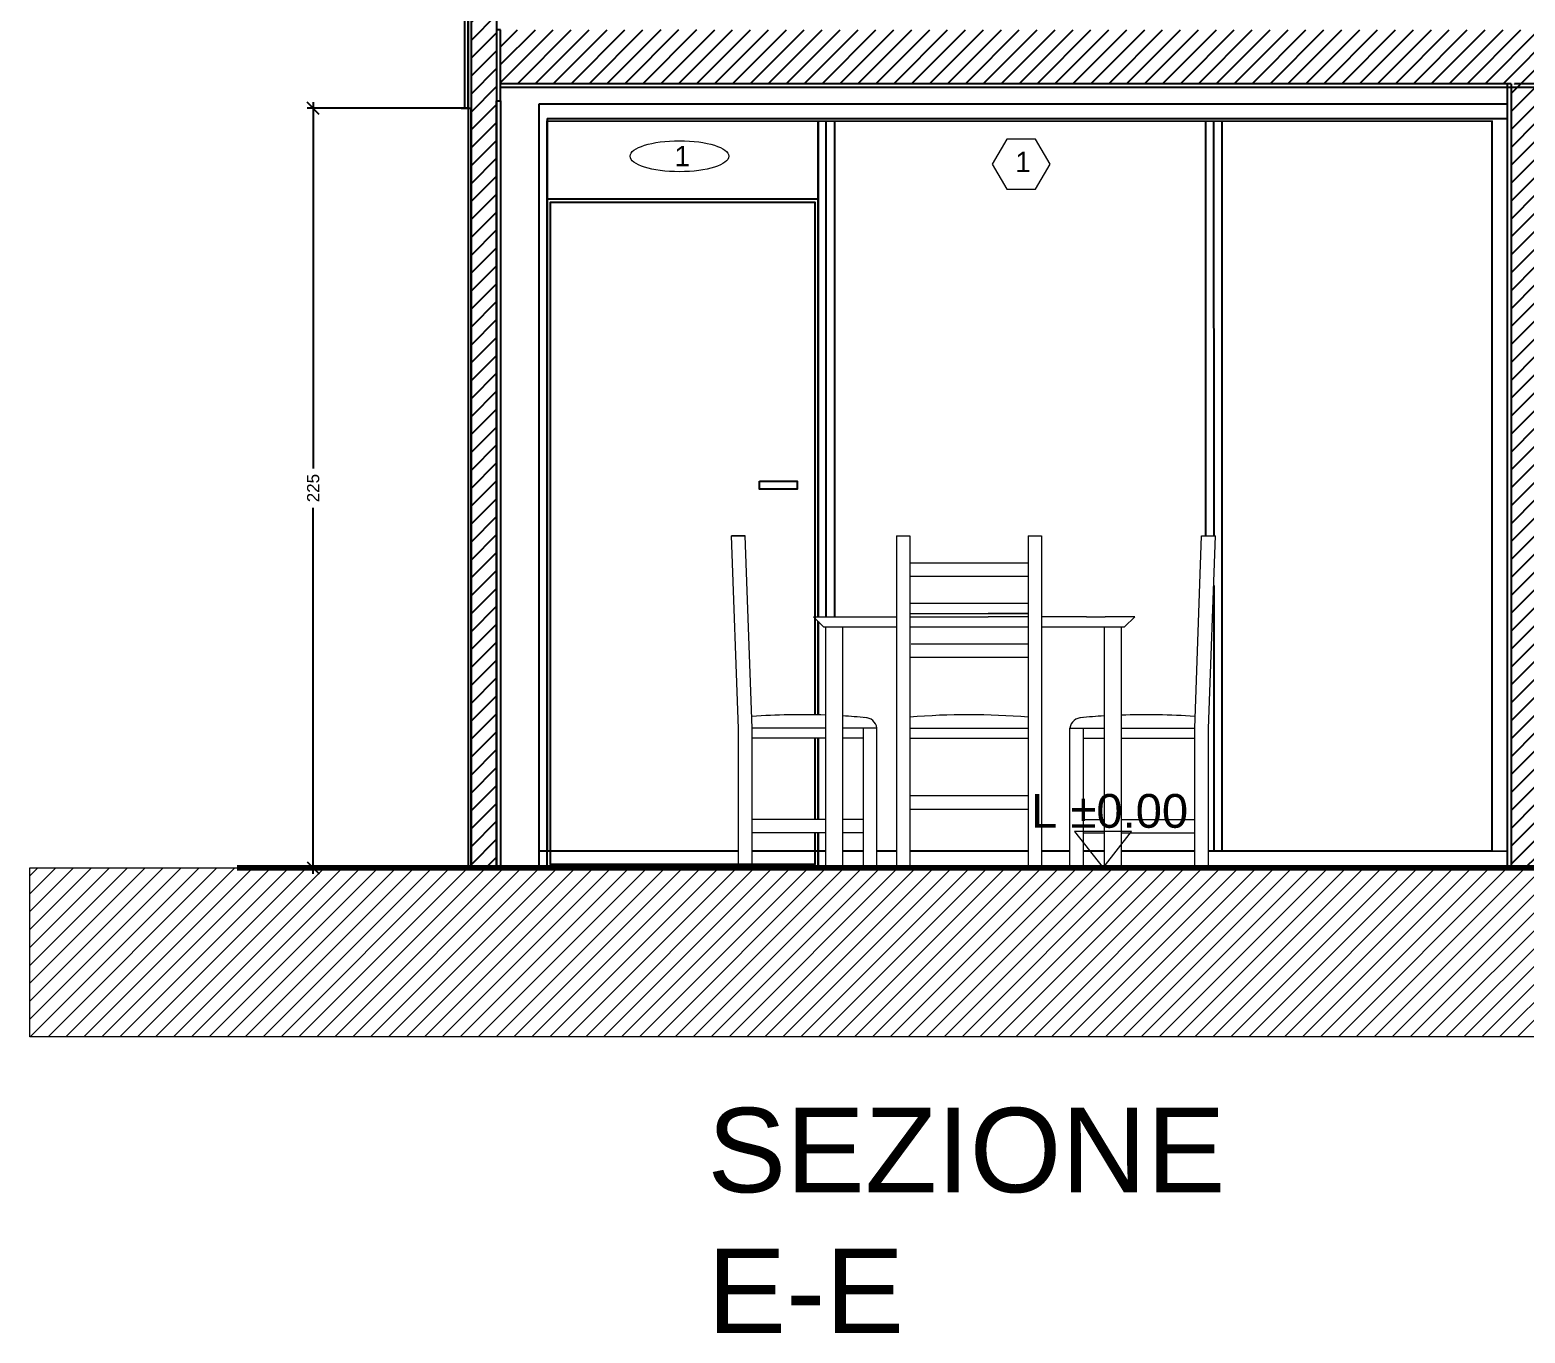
# Model space of a CAD drawing. Header units: centimetres. Extents: x -1332 to 7887, y -608 to 4152.
# Drawn here: x 3792.7 to 4235.2, y 3349.8 to 3735.4 of the extents above; entities that cross this region are included whole.
import ezdxf

# ---------------------------------------------------------------- set-up
doc = ezdxf.new("R2010")
doc.units = ezdxf.units.CM
doc.header["$MEASUREMENT"] = 0
doc.layers.get('DEFPOINTS').update_dxf_attribs({"color": 210})
doc.layers.add('ARREDI', color=252, linetype='Continuous', lineweight=18)
doc.layers.add('NUMERAZIONE', color=30, linetype='Continuous', lineweight=5)
for name, color, linetype in [('INFISSI', 130, 'Continuous'), ('quote nuove', 253, 'Continuous'), ('STRUTTURA', 7, 'Continuous')]:
    doc.layers.add(name, color=color, linetype=linetype)
doc.styles.add('ARIAL', font='Arial.ttf')
doc.styles.get("Standard").update_dxf_attribs({"font": 'Arial.ttf'})
doc.dimstyles.new('TICK_36', dxfattribs={"dimtxt": 3.6, "dimasz": 3.6, "dimexe": 1.8, "dimexo": 1.2, "dimgap": 1.8, "dimtad": 0, "dimdec": 0, "dimzin": 0, "dimdsep": 46, "dimtxsty": 'ARIAL', "dimblk": 'OBLIQUE', "dimcen": 1.8, "dimdle": 1.8, "dimclrd": 256, "dimclrt": 256, "dimadec": 0, "dimazin": 0, "dimtfac": 1, "dimtdec": 0, "dimtmove": 1, "dimatfit": 3, "dimldrblk": 'OPEN90', "dimfxl": 1, "dimtfill": 1, "dimtolj": 1, "dimtzin": 0, "dimarcsym": 0})

# ---------------------------------------------------------------- blocks, each defined once
blk = doc.blocks.new('_Oblique')
at = {"color": 0, "linetype": 'ByBlock', "lineweight": -2}
blk.add_line((-0.5, -0.5), (0.5, 0.5), dxfattribs=at)
blk = doc.blocks.new('*D438')
at = {"layer": 'DEFPOINTS', "color": 0, "linetype": 'ByBlock', "transparency": 16777216}
for p in [(3923.3, 3712.24), (3876.53, 3487.44), (3943.31, 3487.44)]:
    blk.add_point(p, dxfattribs=at)
at = {"layer": 'quote nuove', "linetype": 'ByBlock', "lineweight": -2, "transparency": 16777216}
for p, q in [((3876.53, 3714.04), (3876.53, 3605.66)), ((3876.53, 3485.64), (3876.53, 3594.02))]:
    blk.add_line(p, q, dxfattribs=at)
at = {"layer": 'quote nuove', "color": 0, "linetype": 'ByBlock', "lineweight": -2, "transparency": 16777216}
for p, q in [((3922.1, 3712.24), (3874.73, 3712.24)), ((3942.11, 3487.44), (3874.73, 3487.44))]:
    blk.add_line(p, q, dxfattribs=at)
at = {"layer": 'quote nuove', "linetype": 'ByBlock', "lineweight": -2, "transparency": 16777216, "xscale": 3.6, "yscale": 3.6, "zscale": 3.6}
for p, rotation in [((3876.53, 3712.24), 90), ((3876.53, 3487.44), 270)]:
    blk.add_blockref('_Oblique', p, dxfattribs=dict(at, rotation=rotation))
at = {"layer": 'quote nuove', "linetype": 'ByBlock', "transparency": 16777216, "insert": (3876.53, 3599.84), "char_height": 3.6, "attachment_point": 5, "rotation": 90, "style": 'ARIAL', "bg_fill": 3, "box_fill_scale": 1.25, "bg_fill_color": 256, "bg_fill_true_color": 13158600, "bg_fill_transparency": 0}
blk.add_mtext('\\A1;225', dxfattribs=at)
blk = doc.blocks.new('_Open90')
at = {"color": 0, "linetype": 'ByBlock', "lineweight": -2}
for p, q in [((0, 0), (-1, 0)), ((-0.5, 0.5), (0, 0)), ((0, 0), (-0.5, -0.5))]:
    blk.add_line(p, q, dxfattribs=at)

msp = doc.modelspace()

# ---------------------------------------------------------------- hatches: boundary and pattern name
at = {"layer": 'STRUTTURA'}
h = msp.add_hatch(dxfattribs=at)
h.set_pattern_fill('ANSI31', color=0, scale=30)
h.paths.add_polyline_path([(3932, 3966.04), (3930.81, 3965.5), (3930.8, 3952.27), (3930.8, 3952.27), (3930.8, 3961.9), (3923.36, 3961.9), (3923.36, 3487.44), (3930.8, 3487.44), (3930.8, 3735.44), (3930.8, 3735.44), (3930.8, 3952.27), (3930.8, 3952.27), (3930.81, 3961.9), (3930.8, 3961.9), (3930.8, 3952.27), (3932, 3952.27)])
h = msp.add_hatch(dxfattribs=at)
h.set_pattern_fill('ANSI31', color=0, scale=30)
h.paths.add_polyline_path([(3930.8, 3714.44), (3930.8, 3961.9), (3923.36, 3961.9), (3923.36, 3487.44), (3930.8, 3487.44)])
h = msp.add_hatch(dxfattribs=at)
h.set_pattern_fill('ANSI31', color=0, scale=30)
h.paths.add_polyline_path([(4551.4, 3735.44), (4232, 3735.44), (3994.7, 3735.49), (3994.27, 3735.46), (3994.18, 3735.51), (3983.42, 3735.51), (3982.96, 3735.44), (3982.81, 3735.51), (3976.83, 3735.51), (3976.83, 3735.44), (3932.05, 3735.44), (3932, 3735.44), (3932, 3719.51), (4232, 3719.51), (4551.4, 3719.44)])
h.paths.add_polyline_path([(4238.53, 3719.52), (4232.19, 3719.53), (4231, 3719.51), (4231, 3487.44), (4238.5, 3487.44)])

# ---------------------------------------------------------------- linework, layer by layer
at = {"layer": 'ARREDI'}
for p, q in [((4002.39, 3528.68), (4000.27, 3585.74)), ((4004.39, 3585.74), (4000.27, 3585.74)), ((4000.27, 3585.74), (4004.39, 3585.74)), ((4006.39, 3528.84), (4004.39, 3585.74)), ((4049.11, 3585.74), (4049.11, 3487.8)), ((4049.11, 3585.74), (4053.11, 3585.74)), ((4049.11, 3585.74), (4053.11, 3585.74)), ((4053.11, 3585.74), (4053.11, 3487.8)), ((4088.08, 3585.74), (4088.08, 3487.8)), ((4088.08, 3585.74), (4092.08, 3585.74)), ((4088.08, 3585.74), (4092.08, 3585.74)), ((4092.08, 3585.74), (4092.08, 3487.8)), ((4137.44, 3528.84), (4139.44, 3585.74)), ((4139.44, 3585.74), (4143.56, 3585.74)), ((4141.43, 3528.68), (4143.56, 3585.74)), ((4053.11, 3577.74), (4088.08, 3577.74)), ((4053.11, 3573.74), (4088.08, 3573.74)), ((4053.11, 3565.75), (4088.08, 3565.75)), ((4053.11, 3562.75), (4088.08, 3562.75)), ((4066.45, 3562.75), (4076.3, 3562.75)), ((4088.08, 3562.75), (4076.3, 3562.75)), ((4024.58, 3561.75), (4033.33, 3561.75)), ((4024.58, 3561.75), (4027.58, 3558.75)), ((4027.58, 3558.75), (4033.33, 3558.75)), ((4028.15, 3558.75), (4028.15, 3525.84)), ((4033.15, 3558.75), (4033.15, 3525.84)), ((4033.33, 3561.75), (4049.11, 3561.75)), ((4033.33, 3558.75), (4049.11, 3558.75)), ((4053.11, 3561.75), (4066.38, 3561.75)), ((4053.11, 3558.75), (4066.45, 3558.75)), ((4066.38, 3561.75), (4066.45, 3561.75)), ((4066.45, 3561.75), (4076.3, 3561.75)), ((4066.45, 3558.75), (4079.65, 3558.75)), ((4088.08, 3561.75), (4076.3, 3561.75)), ((4076.3, 3558.75), (4088.08, 3558.75)), ((4105.42, 3561.75), (4092.08, 3561.75)), ((4092.08, 3558.75), (4105.42, 3558.75)), ((4105.42, 3561.75), (4110.89, 3561.75)), ((4105.42, 3558.75), (4112.02, 3558.75)), ((4110.61, 3558.75), (4110.61, 3504.82)), ((4119.64, 3561.75), (4110.89, 3561.75)), ((4110.89, 3558.75), (4116.65, 3558.75)), ((4115.61, 3558.75), (4115.61, 3532.76)), ((4116.65, 3558.75), (4119.64, 3561.75)), ((4053.47, 3553.75), (4088.08, 3553.75)), ((4053.11, 3549.76), (4088.08, 3549.76)), ((4115.61, 3532.76), (4115.61, 3504.82)), ((4002.39, 3487.8), (4002.39, 3528.76)), ((4006.39, 3487.8), (4006.39, 3528.84)), ((4028.15, 3528.84), (4006.39, 3528.84)), ((4039.36, 3528.84), (4033.15, 3528.84)), ((4043.36, 3528.84), (4039.36, 3528.84)), ((4039.36, 3487.8), (4039.36, 3528.84)), ((4043.36, 3487.8), (4043.36, 3528.84)), ((4053.11, 3528.84), (4088.08, 3528.84)), ((4100.46, 3528.84), (4110.61, 3528.84)), ((4100.46, 3487.8), (4100.46, 3528.84)), ((4104.46, 3487.8), (4104.46, 3528.84)), ((4115.61, 3528.84), (4137.44, 3528.84)), ((4137.44, 3487.8), (4137.44, 3528.84)), ((4141.43, 3487.8), (4141.43, 3528.76)), ((4028.15, 3525.84), (4006.39, 3525.84)), ((4028.15, 3525.84), (4028.15, 3508.82)), ((4039.36, 3525.84), (4033.15, 3525.84)), ((4033.15, 3525.84), (4033.15, 3508.82)), ((4053.11, 3525.84), (4088.08, 3525.84)), ((4104.46, 3525.84), (4110.61, 3525.84)), ((4115.61, 3525.84), (4137.44, 3525.84)), ((4028.15, 3508.82), (4028.15, 3492.44)), ((4033.15, 3508.82), (4033.15, 3497.79)), ((4053.11, 3508.82), (4088.08, 3508.82)), ((4053.11, 3504.82), (4088.08, 3504.82)), ((4110.61, 3504.82), (4110.61, 3487.8)), ((4115.61, 3504.82), (4115.61, 3487.8)), ((4028.15, 3501.79), (4006.39, 3501.79)), ((4028.15, 3501.79), (4025.95, 3501.79)), ((4039.36, 3501.79), (4033.15, 3501.79)), ((4104.46, 3501.79), (4110.61, 3501.79)), ((4115.61, 3501.79), (4137.44, 3501.79)), ((4028.15, 3497.79), (4006.39, 3497.79)), ((4028.15, 3497.79), (4022.73, 3497.79)), ((4028.15, 3497.79), (4028.15, 3487.8)), ((4039.36, 3497.79), (4033.15, 3497.79)), ((4033.15, 3497.79), (4033.15, 3487.8)), ((4104.46, 3497.79), (4110.61, 3497.79)), ((4115.61, 3497.79), (4137.44, 3497.79)), ((4225.44, 3492.44), (4229.99, 3492.44)), ((4229.99, 3492.44), (4225.44, 3492.44)), ((4002.39, 3487.8), (4006.39, 3487.8)), ((4028.15, 3487.8), (4033.15, 3487.8)), ((4039.36, 3487.8), (4043.36, 3487.8)), ((4049.11, 3487.8), (4053.11, 3487.8)), ((4088.08, 3487.8), (4092.08, 3487.8)), ((4100.46, 3487.8), (4104.46, 3487.8)), ((4110.61, 3487.8), (4115.61, 3487.8)), ((4137.44, 3487.8), (4141.43, 3487.8))]:
    msp.add_line(p, q, dxfattribs=at)
at = {"layer": 'ARREDI', "lineweight": -2}
for p, q in [((4025.95, 3560.38), (4025.95, 3532.71)), ((4025.95, 3532.71), (4025.95, 3560.38)), ((4025.95, 3497.79), (4025.95, 3492.44)), ((4025.95, 3487.44), (4025.95, 3497.79))]:
    msp.add_line(p, q, dxfattribs=at)
msp.add_lwpolyline([(4025.95, 3560.38), (4025.95, 3532.71)], dxfattribs=at)
at = {"layer": 'ARREDI'}
for centre, radius, start, end in [((4020.97, 3321.58), 211.19, 88.0507, 93.9585), ((4020.97, 3321.58), 211.19, 84.7808, 86.6936), ((4039.78, 3528.3), 3.62, 8.6083, 90.0867), ((4070.51, 3321.58), 211.19, 85.2279, 94.7278), ((4104.04, 3528.3), 3.62, 89.9133, 171.3917), ((4122.86, 3321.58), 211.19, 93.3244, 95.2192), ((4122.86, 3321.58), 211.19, 86.0415, 91.9674)]:
    msp.add_arc(centre, radius, start, end, dxfattribs=at)
at = {"layer": 'INFISSI', "color": 4, "lineweight": -2}
for p, q in [((3943.26, 3713.44), (3943.26, 3487.44)), ((4229.99, 3713.44), (3943.26, 3713.44)), ((3943.26, 3713.44), (3943.26, 3708.44)), ((3945.76, 3708.44), (4225.44, 3708.52)), ((3945.76, 3487.44), (3945.76, 3708.52)), ((3945.76, 3708.44), (3945.76, 3492.44)), ((4025.95, 3561.75), (4025.95, 3708.52)), ((4025.95, 3708.46), (4025.95, 3561.75)), ((4028.26, 3708.46), (4028.26, 3561.75)), ((4030.81, 3708.46), (4030.81, 3561.75)), ((4140.57, 3708.5), (4140.58, 3585.74)), ((4143, 3708.5), (4143.01, 3585.74)), ((4145.43, 3708.5), (4145.44, 3492.44)), ((4143.01, 3571.04), (4143.01, 3492.44)), ((4025.95, 3525.84), (4025.95, 3501.79)), ((4025.95, 3501.79), (4025.95, 3525.84))]:
    msp.add_line(p, q, dxfattribs=at)
at = {"layer": 'INFISSI', "color": 4}
for p, q in [((3945.76, 3709.26), (4229.99, 3709.26)), ((3945.76, 3709.26), (3945.76, 3708.44)), ((4225.44, 3492.44), (4225.38, 3708.52)), ((4002.39, 3492.44), (3943.26, 3492.44)), ((4028.15, 3492.44), (4006.39, 3492.44)), ((4039.36, 3492.44), (4033.15, 3492.44)), ((4049.11, 3492.44), (4043.36, 3492.44)), ((4088.08, 3492.44), (4053.11, 3492.44)), ((4100.46, 3492.44), (4092.08, 3492.44)), ((4110.61, 3492.44), (4104.46, 3492.44)), ((4137.44, 3492.44), (4115.61, 3492.44)), ((4225.44, 3492.44), (4141.43, 3492.44))]:
    msp.add_line(p, q, dxfattribs=at)
at = {"layer": 'INFISSI', "color": 4, "lineweight": -2}
for points in [[(4025.95, 3497.79), (4025.95, 3487.44), (3945.76, 3487.44), (3945.76, 3685.44), (4025.95, 3685.44), (4025.95, 3561.75)], [(4024.95, 3497.79), (4024.95, 3488.44), (3946.76, 3488.44), (3946.76, 3684.44), (4024.95, 3684.44), (4024.95, 3532.73)], [(4024.95, 3525.84), (4024.95, 3501.79)], [(4025.95, 3525.84), (4025.95, 3501.79)]]:
    msp.add_lwpolyline(points, dxfattribs=at)
at = {"layer": 'INFISSI', "color": 4}
msp.add_lwpolyline([(4008.64, 3601.92), (4019.78, 3601.92), (4019.78, 3599.54), (4008.64, 3599.54)], close=True, dxfattribs=at)
at = {"layer": 'NUMERAZIONE'}
for points in [[(4094.58, 3695.71), (4090.3, 3703.12), (4081.75, 3703.12), (4077.48, 3695.71), (4081.75, 3688.31), (4090.3, 3688.31)], [(4101.84, 3498.17), (4110.29, 3487.43), (4118.73, 3498.17)]]:
    msp.add_lwpolyline(points, close=True, dxfattribs=at)
msp.add_ellipse((3984.92, 3698.06), major_axis=(14.61, 0), ratio=0.314087, dxfattribs=at)
at = {"layer": 'quote nuove', "linetype": 'ByBlock', "lineweight": 100}
msp.add_line((3932, 3487.44), (3880.28, 3487.44), dxfattribs=at)
msp.add_lwpolyline([(4605.32, 3487.44), (3854.05, 3487.44)], dxfattribs=at)
at = {"layer": 'STRUTTURA'}
for p, q in [((3922.39, 3957.24), (3922.39, 3487.44)), ((4231, 3719.51), (3932, 3719.51)), ((4421.72, 3718.44), (3932, 3718.44)), ((3923.3, 3487.53), (3923.3, 3712.24)), ((3930.8, 3492.44), (3930.8, 3521.5)), ((3922.39, 3487.44), (3923.3, 3487.44)), ((4225.44, 3487.44), (3943.31, 3487.44))]:
    msp.add_line(p, q, dxfattribs=at)
for points in [[(3923.36, 3961.9), (3930.8, 3961.9), (3930.8, 3487.44), (3923.36, 3487.44)], [(3932, 3735.44), (3930.8, 3735.44), (3930.8, 3714.44), (3932, 3714.44)]]:
    msp.add_lwpolyline(points, close=True, dxfattribs=at)
for points in [[(3921.3, 3739.04), (3921.3, 3712.24)], [(3922.3, 3739.04), (3922.3, 3712.24)], [(3923.3, 3735.44), (3923.3, 3719.44)], [(4231, 3719.44), (4231, 3487.44), (4229.99, 3487.44), (4229.99, 3719.44)], [(4551.4, 3719.44), (4232, 3719.44), (4232, 3719.51)], [(3932, 3714.44), (3932, 3487.44), (3930.8, 3487.44), (3930.8, 3714.44)], [(3920.29, 3712.24), (3923.3, 3712.24)]]:
    msp.add_lwpolyline(points, dxfattribs=at)

# ---------------------------------------------------------------- texts
at = {"layer": 'NUMERAZIONE'}
msp.add_text('L ±0.00', height=9.989, dxfattribs=at).set_placement((4089, 3499.31))
at = {"layer": 'NUMERAZIONE', "ltscale": 0.1, "char_height": 6, "attachment_point": 1}
for insert in [(3983.42, 3701.08), (4084.25, 3699.36)]:
    msp.add_mtext_dynamic_manual_height_columns('1', width=0.5819, gutter_width=12.5, heights=[0], dxfattribs=dict(at, insert=insert))
at = {"layer": 'STRUTTURA', "ltscale": 0.1, "insert": (3993.18, 3416.44), "char_height": 25, "attachment_point": 1}
msp.add_mtext_dynamic_manual_height_columns('SEZIONE E-E', width=23.9932, gutter_width=12.5, heights=[0], dxfattribs=at)

# ---------------------------------------------------------------- next in the draw order: dimensions: what is measured, and where the dimension line sits
at = {"layer": 'quote nuove', "linetype": 'ByBlock'}
dim = msp.add_linear_dim(base=(3876.53, 3487.44), p1=(3923.3, 3712.24), p2=(3943.31, 3487.44), angle=90, dimstyle='TICK_36', dxfattribs=at)
dim.commit()
dim.dimension.update_dxf_attribs({"geometry": '*D438', "text_midpoint": (3876.53, 3599.84)})

# ---------------------------------------------------------------- next in the draw order: hatches: boundary and pattern name
at = {"layer": 'ARREDI'}
h = msp.add_hatch(dxfattribs=at)
h.set_pattern_fill('ANSI31', color=0, scale=30)
h.paths.add_polyline_path([(3792.7, 3487.44), (3792.7, 3437.44), (4712.07, 3437.44), (4712.07, 3487.44)])

# ---------------------------------------------------------------- next in the draw order: linework, layer by layer
msp.add_lwpolyline([(3792.7, 3487.44), (4712.07, 3487.44), (4712.07, 3437.44), (3792.7, 3437.44)], close=True, dxfattribs=at)

doc.saveas('drawing.dxf')
